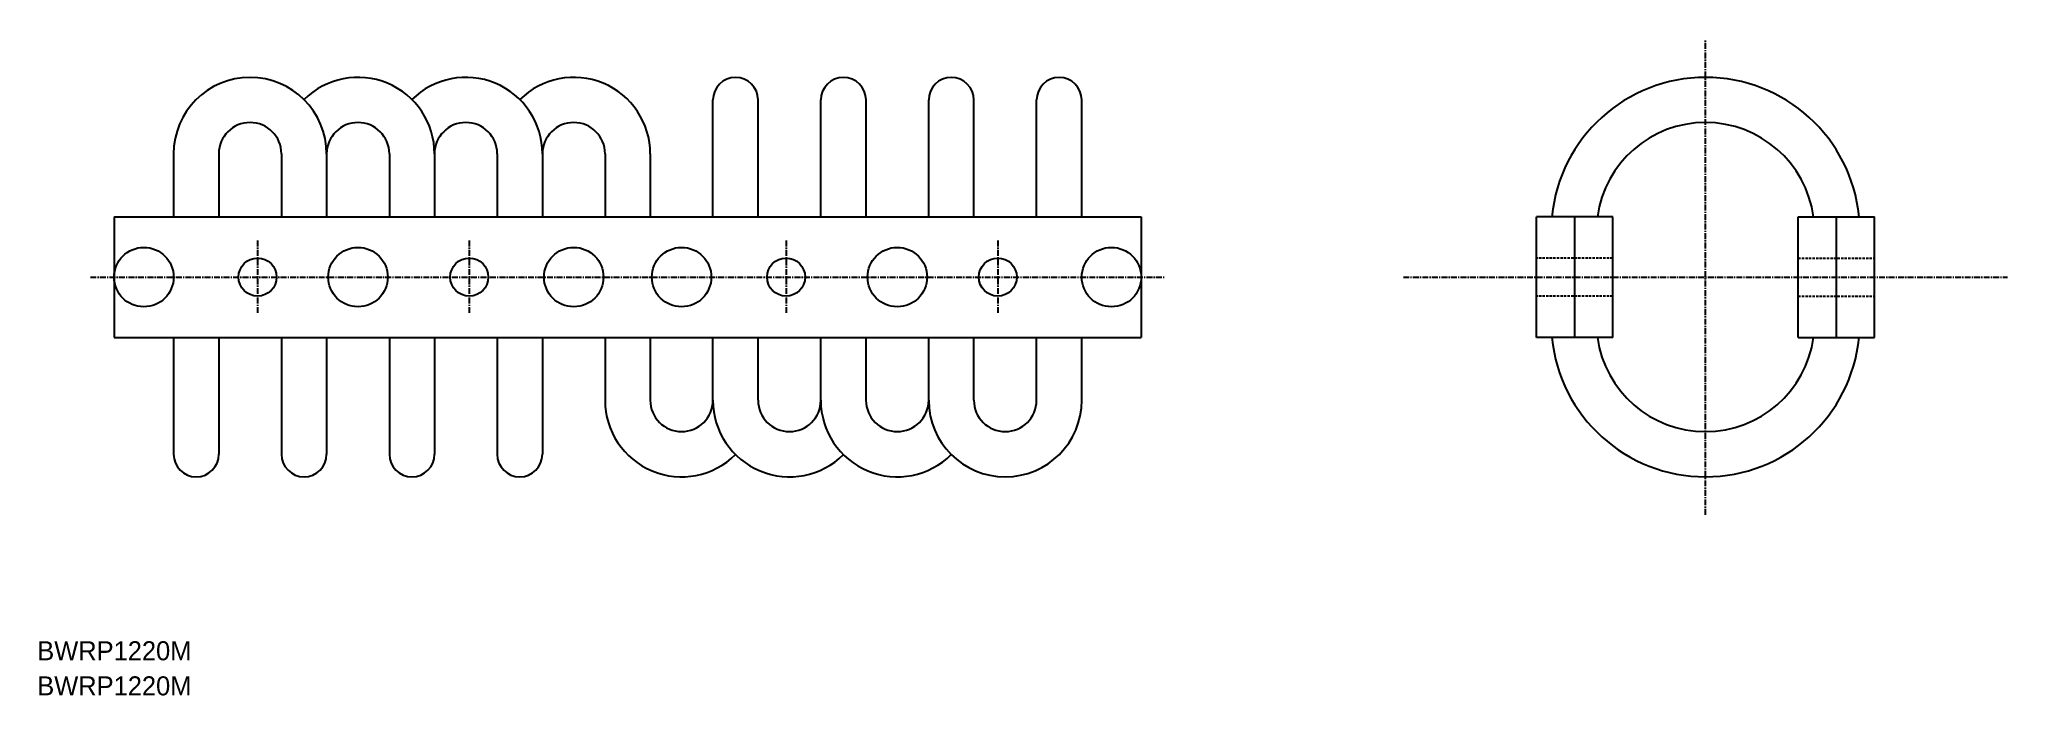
# Model space of a CAD drawing. Extents: x 10 to 424, y 15 to 153.
import ezdxf

# ---------------------------------------------------------------- set-up
doc = ezdxf.new("R2010")
doc.units = 0
doc.linetypes.add('CENTER', pattern=[2, 1.25, -0.25, 0.25, -0.25])
doc.linetypes.add('DASHED', pattern=[0.75, 0.5, -0.25])
doc.layers.get('0').update_dxf_attribs({"linetype": 'CONTINUOUS'})
doc.layers.add('CENTER', color=1, linetype='CENTER')

msp = doc.modelspace()

# ---------------------------------------------------------------- linework, layer by layer
at = {"color": 7, "linetype": 'CONTINUOUS'}
for p, q in [((152.03, 115.3), (152.03, 139.85)), ((161.53, 115.3), (161.53, 139.85)), ((174.71, 115.3), (174.71, 139.85)), ((184.21, 115.3), (184.21, 139.85)), ((197.38, 115.3), (197.38, 139.85)), ((206.88, 115.3), (206.88, 139.85)), ((220.06, 115.3), (220.06, 139.85)), ((229.56, 115.3), (229.56, 139.85)), ((38.66, 128.52), (38.66, 115.3)), ((48.16, 128.52), (48.16, 115.3)), ((61.33, 128.52), (61.33, 115.3)), ((61.33, 128.52), (61.33, 115.3)), ((70.83, 128.52), (70.83, 115.3)), ((70.83, 128.52), (70.83, 115.3)), ((84.01, 128.52), (84.01, 115.3)), ((93.51, 128.52), (93.51, 115.3)), ((106.68, 128.52), (106.68, 115.3)), ((116.18, 128.52), (116.18, 115.3)), ((129.36, 128.52), (129.36, 115.3)), ((138.86, 128.52), (138.86, 115.3)), ((26.16, 115.3), (26.16, 89.9)), ((26.16, 115.3), (242.06, 115.3)), ((242.06, 115.3), (242.06, 89.9)), ((325.17, 89.9), (325.17, 115.3)), ((341.17, 115.3), (325.17, 115.3)), ((333.17, 115.3), (333.17, 89.9)), ((341.17, 89.9), (341.17, 115.3)), ((380.17, 89.9), (380.17, 115.3)), ((380.17, 115.3), (396.17, 115.3)), ((388.17, 115.3), (388.17, 89.9)), ((396.17, 89.9), (396.17, 115.3)), ((26.16, 89.9), (242.06, 89.9)), ((38.66, 89.9), (38.66, 65.35)), ((48.16, 89.9), (48.16, 65.35)), ((61.33, 89.9), (61.33, 65.35)), ((70.83, 89.9), (70.83, 65.35)), ((84.01, 89.9), (84.01, 65.35)), ((93.51, 89.9), (93.51, 65.35)), ((106.68, 89.9), (106.68, 65.35)), ((116.18, 89.9), (116.18, 65.35)), ((129.36, 89.9), (129.36, 76.69)), ((138.86, 89.9), (138.86, 76.69)), ((152.03, 76.69), (152.03, 89.9)), ((152.03, 76.69), (152.03, 89.9)), ((161.53, 76.69), (161.53, 89.9)), ((161.53, 76.69), (161.53, 89.9)), ((174.71, 76.69), (174.71, 89.9)), ((184.21, 76.69), (184.21, 89.9)), ((197.38, 76.69), (197.38, 89.9)), ((197.38, 76.69), (197.38, 89.9)), ((206.88, 76.69), (206.88, 89.9)), ((206.88, 76.69), (206.88, 89.9)), ((220.06, 76.69), (220.06, 89.9)), ((229.56, 76.69), (229.56, 89.9)), ((341.17, 89.9), (325.17, 89.9)), ((380.17, 89.9), (396.17, 89.9))]:
    msp.add_line(p, q, dxfattribs=at)
at = {"color": 3, "linetype": 'DASHED'}
for p, q in [((341.17, 106.6), (325.17, 106.6)), ((380.17, 106.6), (396.17, 106.6)), ((341.17, 98.6), (325.17, 98.6)), ((380.17, 98.6), (396.17, 98.6))]:
    msp.add_line(p, q, dxfattribs=at)
at = {"color": 7, "linetype": 'CONTINUOUS'}
for centre, radius in [((32.41, 102.6), 6.25), ((77.42, 102.6), 6.25), ((122.77, 102.6), 6.25), ((145.44, 102.6), 6.25), ((190.79, 102.6), 6.25), ((235.81, 102.6), 6.25), ((56.31, 102.6), 4), ((100.81, 102.6), 4), ((167.41, 102.6), 4), ((211.91, 102.6), 4)]:
    msp.add_circle(centre, radius, dxfattribs=at)
for centre, radius, start, end in [((54.74, 128.52), 16.09, 0, 180), ((77.42, 128.52), 16.09, 0, 134.8085), ((100.09, 128.52), 16.09, 0, 134.8085), ((122.77, 128.52), 16.09, 0, 134.8085), ((156.78, 139.85), 4.75, 0, 180), ((179.46, 139.85), 4.75, 0, 180), ((202.13, 139.85), 4.75, 0, 180), ((224.81, 139.85), 4.75, 0, 180), ((360.67, 112.18), 32.43, 5.5341, 174.4659), ((54.74, 128.52), 6.59, 0, 180), ((77.42, 128.52), 6.59, 0, 180), ((100.09, 128.52), 6.59, 0, 180), ((122.77, 128.52), 6.59, 0, 180), ((360.67, 112.18), 22.93, 7.8395, 172.1605), ((360.67, 93.03), 32.43, 185.5341, 354.4659), ((360.67, 93.03), 22.93, 187.8395, 352.1605), ((145.44, 76.69), 16.09, 180, 314.8085), ((145.44, 76.69), 6.59, 180, 0), ((168.12, 76.69), 16.09, 180, 314.8085), ((168.12, 76.69), 6.59, 180, 0), ((190.79, 76.69), 16.09, 180, 314.8085), ((190.79, 76.69), 6.59, 180, 0), ((213.47, 76.69), 16.09, 180, 0), ((213.47, 76.69), 6.59, 180, 0), ((43.41, 65.35), 4.75, 180, 0), ((66.08, 65.35), 4.75, 180, 0), ((88.76, 65.35), 4.75, 180, 0), ((111.43, 65.35), 4.75, 180, 0)]:
    msp.add_arc(centre, radius, start, end, dxfattribs=at)
at = {"layer": 'CENTER', "color": 1, "linetype": 'CENTER'}
for p, q in [((360.67, 52.6), (360.67, 152.6)), ((56.31, 110.3), (56.31, 94.9)), ((100.81, 110.3), (100.81, 94.9)), ((167.41, 110.3), (167.41, 94.9)), ((211.91, 110.3), (211.91, 94.9)), ((211.91, 110.3), (211.91, 94.9)), ((21.16, 102.6), (247.06, 102.6)), ((297.16, 102.6), (424.19, 102.6))]:
    msp.add_line(p, q, dxfattribs=at)

# ---------------------------------------------------------------- texts
at = {"color": 7, "linetype": 'CONTINUOUS'}
for p in [(10, 22.01), (10, 14.63)]:
    msp.add_text('BWRP1220M', height=4, dxfattribs=at).set_placement(p)

doc.saveas('drawing.dxf')
